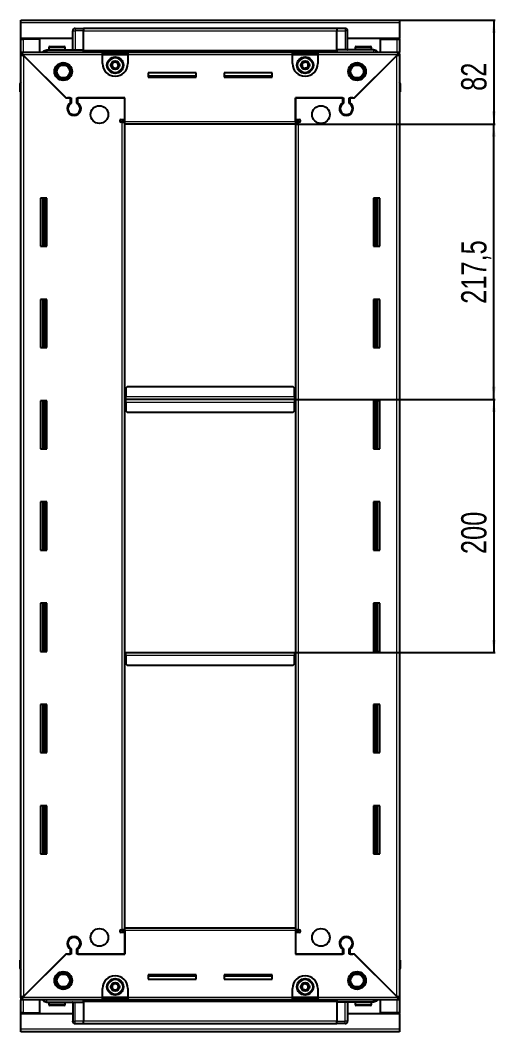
# Model space of a CAD drawing. Header units: millimetres. Extents: x 1014 to 3863, y -1658 to 1241.
# Drawn here: x 3487 to 3863, y 294 to 1093 of the extents above; entities that cross this region are included whole.
import ezdxf

# ---------------------------------------------------------------- set-up
doc = ezdxf.new("R2010")
doc.units = ezdxf.units.MM
doc.layers.add('FORMAT', color=7, linetype='Continuous')
doc.styles.add('SLDTEXTSTYLE0', font='TXT', dxfattribs={"width": 0.75})
doc.dimstyles.new('SLDDIMSTYLE0', dxfattribs={"dimtxt": 20, "dimasz": 10, "dimexe": 0, "dimexo": 0.0625, "dimgap": 5, "dimtad": 2, "dimdec": 1, "dimrnd": 1e-09, "dimzin": 12, "dimdsep": 46, "dimtxsty": 'SLDTEXTSTYLE0', "dimsah": 1, "dimcen": 0.09, "dimadec": 0, "dimazin": 3, "dimtfac": 1, "dimtofl": 0, "dimtmove": 0, "dimatfit": 3, "dimfxl": 0, "dimfrac": 2, "dimtolj": 1, "dimtzin": 12, "dimarcsym": 0})

# ---------------------------------------------------------------- blocks, each defined once
blk = doc.blocks.new('_D_5')
at = {"layer": 'FORMAT'}
for p, q in [((3786.82, 1093.07), (3862.31, 1093.07)), ((3861.31, 1093.07), (3861.31, 1011.07)), ((3704.82, 1011.07), (3862.31, 1011.07))]:
    blk.add_line(p, q, dxfattribs=at)
for points in [[(3861.31, 1093.07), (3859.77, 1083.07), (3862.85, 1083.07)], [(3861.31, 1011.07), (3862.85, 1021.07), (3859.77, 1021.07)]]:
    blk.add_solid(points, dxfattribs=at)
at = {"layer": 'FORMAT', "insert": (3835.53, 1037.29), "char_height": 20, "attachment_point": 1, "rotation": 90, "style": 'SLDTEXTSTYLE0'}
blk.add_mtext('82', dxfattribs=at)
blk = doc.blocks.new('_D_6')
at = {"layer": 'FORMAT'}
for p, q in [((3704.82, 1011.07), (3862.31, 1011.07)), ((3861.31, 793.57), (3861.31, 1011.07)), ((3703.82, 793.57), (3862.31, 793.57))]:
    blk.add_line(p, q, dxfattribs=at)
for points in [[(3861.31, 1011.07), (3859.77, 1001.07), (3862.85, 1001.07)], [(3861.31, 793.57), (3862.85, 803.57), (3859.77, 803.57)]]:
    blk.add_solid(points, dxfattribs=at)
at = {"layer": 'FORMAT', "insert": (3835.53, 869.07), "char_height": 20, "attachment_point": 1, "rotation": 90, "style": 'SLDTEXTSTYLE0'}
blk.add_mtext('217,5', dxfattribs=at)
blk = doc.blocks.new('_D_7')
at = {"layer": 'FORMAT'}
for p, q in [((3703.82, 793.57), (3862.31, 793.57)), ((3861.31, 793.57), (3861.31, 593.57)), ((3703.82, 593.57), (3862.31, 593.57))]:
    blk.add_line(p, q, dxfattribs=at)
for points in [[(3861.31, 793.57), (3859.77, 783.57), (3862.85, 783.57)], [(3861.31, 593.57), (3862.85, 603.57), (3859.77, 603.57)]]:
    blk.add_solid(points, dxfattribs=at)
at = {"layer": 'FORMAT', "insert": (3835.53, 671.4), "char_height": 20, "attachment_point": 1, "rotation": 90, "style": 'SLDTEXTSTYLE0'}
blk.add_mtext('200', dxfattribs=at)

msp = doc.modelspace()

# ---------------------------------------------------------------- linework, layer by layer
at = {"color": 7, "linetype": 'Continuous', "lineweight": 25}
for p, q in [((3487.81, 1090.97), (3487.81, 1093.07)), ((3487.81, 1093.07), (3786.81, 1093.07)), ((3487.81, 1078.57), (3487.81, 1090.97)), ((3786.81, 1093.07), (3786.81, 1090.97)), ((3786.81, 1090.97), (3786.81, 1078.57)), ((3528.81, 1069.57), (3528.81, 1084.57)), ((3529.49, 1086.07), (3529.49, 1086.07)), ((3530.81, 1086.57), (3537.31, 1086.57)), ((3530.81, 1086.57), (3537.31, 1086.57)), ((3537.31, 1086.57), (3537.31, 1086.57)), ((3537.31, 1086.57), (3537.31, 1086.57)), ((3537.31, 1086.57), (3537.31, 1084.57)), ((3737.31, 1086.42), (3537.31, 1086.42)), ((3537.31, 1069.57), (3537.31, 1084.57)), ((3737.31, 1086.57), (3737.31, 1086.57)), ((3743.81, 1086.57), (3737.31, 1086.57)), ((3743.81, 1086.57), (3737.31, 1086.57)), ((3737.31, 1086.57), (3737.31, 1084.57)), ((3737.31, 1069.57), (3737.31, 1084.57)), ((3745.81, 1084.57), (3745.81, 1084.57)), ((3745.81, 1069.57), (3745.81, 1084.57)), ((3528.81, 1078.57), (3487.81, 1078.57)), ((3487.81, 1078.07), (3487.81, 1078.57)), ((3487.81, 1078.07), (3489.91, 1078.07)), ((3487.81, 1067.82), (3487.81, 1078.07)), ((3489.31, 1078.07), (3489.31, 1078.57)), ((3502.81, 1078.07), (3489.91, 1078.07)), ((3502.81, 1067.82), (3502.81, 1078.07)), ((3509.81, 1071.47), (3509.81, 1069.57)), ((3510.61, 1072.27), (3522.01, 1072.27)), ((3522.81, 1069.57), (3522.81, 1071.47)), ((3786.81, 1078.57), (3745.81, 1078.57)), ((3751.81, 1071.47), (3751.81, 1069.57)), ((3752.61, 1072.27), (3764.01, 1072.27)), ((3764.81, 1069.57), (3764.81, 1071.47)), ((3771.81, 1067.82), (3771.81, 1078.07)), ((3771.81, 1078.07), (3784.71, 1078.07)), ((3784.71, 1078.07), (3786.81, 1078.07)), ((3785.31, 1078.07), (3785.31, 1078.57)), ((3786.81, 1078.07), (3786.81, 1078.57)), ((3786.81, 1078.07), (3786.81, 1067.82)), ((3487.81, 1066.32), (3487.81, 1067.82)), ((3487.81, 1067.82), (3488.81, 1067.82)), ((3487.81, 1065.82), (3487.81, 1066.32)), ((3487.81, 1066.32), (3488.81, 1066.32)), ((3487.81, 321.32), (3487.81, 1065.82)), ((3489.31, 1065.82), (3487.81, 1065.82)), ((3488.81, 1067.82), (3552.31, 1067.82)), ((3488.81, 1066.32), (3488.81, 1067.82)), ((3489.41, 1065.72), (3523.31, 1031.82)), ((3524.01, 1031.12), (3489.91, 1065.22)), ((3508.31, 1069.57), (3537.31, 1069.57)), ((3537.23, 1067.82), (3537.31, 1069.54)), ((3537.31, 1069.57), (3537.31, 1069.07)), ((3537.31, 1068.42), (3737.31, 1068.42)), ((3552.31, 1065.72), (3552.31, 1067.82)), ((3552.31, 1067.82), (3572.31, 1067.82)), ((3552.31, 1066.32), (3572.31, 1066.32)), ((3552.31, 1058.82), (3552.31, 1065.72)), ((3572.31, 1067.82), (3572.31, 1065.72)), ((3572.31, 1067.82), (3702.31, 1067.82)), ((3572.31, 1065.72), (3572.31, 1058.82)), ((3702.31, 1065.72), (3702.31, 1067.82)), ((3702.31, 1067.82), (3722.31, 1067.82)), ((3702.31, 1066.32), (3722.31, 1066.32)), ((3702.31, 1058.82), (3702.31, 1065.72)), ((3722.31, 1067.82), (3785.81, 1067.82)), ((3722.31, 1067.82), (3722.31, 1065.72)), ((3722.31, 1065.72), (3722.31, 1058.82)), ((3737.31, 1069.57), (3737.31, 1069.07)), ((3766.31, 1069.57), (3737.31, 1069.57)), ((3737.31, 1069.54), (3737.38, 1067.82)), ((3784.71, 1065.22), (3750.61, 1031.12)), ((3751.31, 1031.82), (3785.21, 1065.72)), ((3785.31, 1065.82), (3786.81, 1065.82)), ((3785.81, 1066.32), (3785.81, 1067.82)), ((3785.81, 1067.82), (3786.81, 1067.82)), ((3785.81, 1066.32), (3786.81, 1066.32)), ((3786.81, 1066.32), (3786.81, 1067.82)), ((3786.81, 1066.32), (3786.81, 1065.82)), ((3786.81, 1065.82), (3786.81, 321.32)), ((3626.31, 1051.57), (3588.31, 1051.57)), ((3588.31, 1051.57), (3588.31, 1048.07)), ((3626.31, 1048.82), (3588.31, 1048.82)), ((3588.31, 1048.07), (3626.31, 1048.07)), ((3626.31, 1048.07), (3626.31, 1051.57)), ((3686.31, 1051.57), (3648.31, 1051.57)), ((3648.31, 1051.57), (3648.31, 1048.07)), ((3686.31, 1048.82), (3648.31, 1048.82)), ((3648.31, 1048.07), (3686.31, 1048.07)), ((3686.31, 1048.07), (3686.31, 1051.57)), ((3487.31, 1043.07), (3487.31, 1036.57)), ((3487.31, 1036.57), (3487.31, 1043.07)), ((3786.81, 1044.39), (3786.81, 1044.39)), ((3787.31, 1043.07), (3787.31, 1036.57)), ((3787.31, 1036.57), (3787.31, 1043.07)), ((3487.31, 1036.57), (3487.31, 1036.57)), ((3487.81, 1036.57), (3487.31, 1036.57)), ((3487.46, 1036.57), (3487.46, 350.57)), ((3523.31, 1031.82), (3527.51, 1031.82)), ((3524.71, 1031.82), (3524.01, 1031.12)), ((3526.81, 1031.82), (3524.71, 1031.82)), ((3526.81, 1031.82), (3526.81, 1027.93)), ((3527.51, 1031.82), (3527.51, 1027.53)), ((3532.11, 1031.82), (3569.81, 1031.82)), ((3532.11, 1027.53), (3532.11, 1031.82)), ((3532.81, 1027.93), (3532.81, 1031.82)), ((3569.81, 1031.82), (3532.81, 1031.82)), ((3569.81, 1014.57), (3569.81, 1031.82)), ((3569.81, 1013.17), (3569.81, 1031.82)), ((3704.81, 1031.82), (3704.81, 1014.57)), ((3741.81, 1031.82), (3704.81, 1031.82)), ((3704.81, 1031.82), (3742.51, 1031.82)), ((3704.81, 1013.17), (3704.81, 1031.82)), ((3741.81, 1031.82), (3741.81, 1027.93)), ((3742.51, 1031.82), (3742.51, 1027.53)), ((3747.11, 1031.82), (3751.31, 1031.82)), ((3747.11, 1027.53), (3747.11, 1031.82)), ((3749.91, 1031.82), (3747.81, 1031.82)), ((3747.81, 1027.93), (3747.81, 1031.82)), ((3750.61, 1031.12), (3749.91, 1031.82)), ((3786.81, 1036.57), (3787.31, 1036.57)), ((3787.16, 350.57), (3787.16, 1036.57)), ((3787.31, 1036.57), (3787.31, 1036.57)), ((3787.31, 1036.57), (3787.31, 1036.57)), ((3527.81, 1018.96), (3527.81, 1018.2)), ((3746.81, 1018.96), (3746.81, 1018.2)), ((3566.96, 1014.57), (3569.81, 1014.57)), ((3567.71, 1012.57), (3566.96, 1012.57)), ((3567.71, 1012.57), (3569.81, 1012.57)), ((3569.81, 1013.57), (3567.81, 1013.57)), ((3567.81, 1013.57), (3567.81, 1012.57)), ((3569.81, 1011.07), (3569.81, 1013.17)), ((3569.81, 376.07), (3569.81, 1011.07)), ((3704.81, 1011.07), (3569.81, 1011.07)), ((3704.81, 1014.57), (3707.66, 1014.57)), ((3706.81, 1013.57), (3704.81, 1013.57)), ((3704.81, 1013.17), (3704.81, 1011.07)), ((3704.81, 1012.57), (3706.91, 1012.57)), ((3704.81, 1011.07), (3704.81, 376.07)), ((3706.81, 1012.57), (3706.81, 1013.57)), ((3707.66, 1012.57), (3706.91, 1012.57)), ((3508.31, 952.57), (3503.31, 952.57)), ((3503.31, 952.57), (3503.31, 914.57)), ((3505.46, 914.57), (3505.46, 952.57)), ((3507.25, 914.57), (3507.25, 952.57)), ((3507.29, 914.57), (3507.29, 952.57)), ((3508.31, 914.57), (3508.31, 952.57)), ((3766.31, 952.57), (3766.31, 914.57)), ((3771.31, 952.57), (3766.31, 952.57)), ((3767.33, 952.57), (3767.33, 914.57)), ((3767.37, 952.57), (3767.37, 914.57)), ((3769.16, 952.57), (3769.16, 914.57)), ((3771.31, 914.57), (3771.31, 952.57)), ((3503.31, 914.57), (3508.31, 914.57)), ((3766.31, 914.57), (3771.31, 914.57)), ((3508.31, 872.57), (3503.31, 872.57)), ((3503.31, 872.57), (3503.31, 834.57)), ((3505.46, 834.57), (3505.46, 872.57)), ((3507.25, 834.57), (3507.25, 872.57)), ((3507.29, 834.57), (3507.29, 872.57)), ((3508.31, 834.57), (3508.31, 872.57)), ((3766.31, 872.57), (3766.31, 834.57)), ((3771.31, 872.57), (3766.31, 872.57)), ((3767.33, 872.57), (3767.33, 834.57)), ((3767.37, 872.57), (3767.37, 834.57)), ((3769.16, 872.57), (3769.16, 834.57)), ((3771.31, 834.57), (3771.31, 872.57)), ((3503.31, 834.57), (3508.31, 834.57)), ((3766.31, 834.57), (3771.31, 834.57)), ((3571.81, 803.57), (3570.81, 802.57)), ((3570.81, 802.57), (3570.81, 795.67)), ((3702.81, 803.57), (3571.81, 803.57)), ((3703.81, 802.57), (3702.81, 803.57)), ((3703.81, 795.67), (3703.81, 802.57)), ((3508.31, 792.57), (3503.31, 792.57)), ((3503.31, 792.57), (3503.31, 754.57)), ((3505.46, 754.57), (3505.46, 792.57)), ((3507.25, 754.57), (3507.25, 792.57)), ((3507.29, 754.57), (3507.29, 792.57)), ((3508.31, 754.57), (3508.31, 792.57)), ((3570.56, 793.57), (3569.81, 793.57)), ((3570.81, 796.42), (3570.56, 796.42)), ((3570.56, 796.42), (3570.56, 793.57)), ((3570.56, 793.57), (3570.56, 790.72)), ((3570.81, 793.57), (3570.81, 795.67)), ((3570.81, 791.47), (3570.81, 793.57)), ((3703.81, 793.57), (3570.81, 793.57)), ((3570.81, 791.47), (3570.81, 784.57)), ((3704.06, 796.42), (3703.81, 796.42)), ((3703.81, 795.67), (3703.81, 793.57)), ((3703.81, 793.57), (3703.81, 791.47)), ((3703.81, 784.57), (3703.81, 791.47)), ((3704.06, 793.57), (3704.06, 796.42)), ((3704.06, 790.72), (3704.06, 793.57)), ((3704.81, 793.57), (3704.06, 793.57)), ((3766.31, 792.57), (3766.31, 754.57)), ((3771.31, 792.57), (3766.31, 792.57)), ((3767.33, 792.57), (3767.33, 754.57)), ((3767.37, 792.57), (3767.37, 754.57)), ((3769.16, 792.57), (3769.16, 754.57)), ((3771.31, 754.57), (3771.31, 792.57)), ((3570.56, 790.72), (3570.81, 790.72)), ((3570.81, 784.57), (3571.81, 783.57)), ((3571.81, 783.57), (3702.81, 783.57)), ((3702.81, 783.57), (3703.81, 784.57)), ((3703.81, 790.72), (3704.06, 790.72)), ((3503.31, 754.57), (3508.31, 754.57)), ((3766.31, 754.57), (3771.31, 754.57)), ((3508.31, 712.57), (3503.31, 712.57)), ((3503.31, 712.57), (3503.31, 674.57)), ((3505.46, 674.57), (3505.46, 712.57)), ((3507.25, 674.57), (3507.25, 712.57)), ((3507.29, 674.57), (3507.29, 712.57)), ((3508.31, 674.57), (3508.31, 712.57)), ((3766.31, 712.57), (3766.31, 674.57)), ((3771.31, 712.57), (3766.31, 712.57)), ((3767.33, 712.57), (3767.33, 674.57)), ((3767.37, 712.57), (3767.37, 674.57)), ((3769.16, 712.57), (3769.16, 674.57)), ((3771.31, 674.57), (3771.31, 712.57)), ((3503.31, 674.57), (3508.31, 674.57)), ((3766.31, 674.57), (3771.31, 674.57)), ((3508.31, 632.57), (3503.31, 632.57)), ((3503.31, 632.57), (3503.31, 594.57)), ((3505.46, 594.57), (3505.46, 632.57)), ((3507.25, 594.57), (3507.25, 632.57)), ((3507.29, 594.57), (3507.29, 632.57)), ((3508.31, 594.57), (3508.31, 632.57)), ((3766.31, 632.57), (3766.31, 594.57)), ((3771.31, 632.57), (3766.31, 632.57)), ((3767.33, 632.57), (3767.33, 594.57)), ((3767.37, 632.57), (3767.37, 594.57)), ((3769.16, 632.57), (3769.16, 594.57)), ((3771.31, 594.57), (3771.31, 632.57)), ((3503.31, 594.57), (3508.31, 594.57)), ((3569.81, 593.57), (3570.56, 593.57)), ((3570.56, 593.57), (3570.56, 590.72)), ((3570.81, 591.47), (3570.81, 593.57)), ((3570.81, 593.57), (3703.81, 593.57)), ((3570.81, 591.47), (3570.81, 584.57)), ((3703.81, 593.57), (3703.81, 591.47)), ((3703.81, 584.57), (3703.81, 591.47)), ((3704.06, 590.72), (3704.06, 593.57)), ((3704.06, 593.57), (3704.81, 593.57)), ((3766.31, 594.57), (3771.31, 594.57)), ((3570.56, 590.72), (3570.81, 590.72)), ((3570.81, 584.57), (3571.81, 583.57)), ((3571.81, 583.57), (3702.81, 583.57)), ((3702.81, 583.57), (3703.81, 584.57)), ((3703.81, 590.72), (3704.06, 590.72)), ((3508.31, 552.57), (3503.31, 552.57)), ((3503.31, 552.57), (3503.31, 514.57)), ((3505.46, 514.57), (3505.46, 552.57)), ((3507.25, 514.57), (3507.25, 552.57)), ((3507.29, 514.57), (3507.29, 552.57)), ((3508.31, 514.57), (3508.31, 552.57)), ((3766.31, 552.57), (3766.31, 514.57)), ((3771.31, 552.57), (3766.31, 552.57)), ((3767.33, 552.57), (3767.33, 514.57)), ((3767.37, 552.57), (3767.37, 514.57)), ((3769.16, 552.57), (3769.16, 514.57)), ((3771.31, 514.57), (3771.31, 552.57)), ((3503.31, 514.57), (3508.31, 514.57)), ((3766.31, 514.57), (3771.31, 514.57)), ((3508.31, 472.57), (3503.31, 472.57)), ((3503.31, 472.57), (3503.31, 434.57)), ((3505.46, 434.57), (3505.46, 472.57)), ((3507.25, 434.57), (3507.25, 472.57)), ((3507.29, 434.57), (3507.29, 472.57)), ((3508.31, 434.57), (3508.31, 472.57)), ((3766.31, 472.57), (3766.31, 434.57)), ((3771.31, 472.57), (3766.31, 472.57)), ((3767.33, 472.57), (3767.33, 434.57)), ((3767.37, 472.57), (3767.37, 434.57)), ((3769.16, 472.57), (3769.16, 434.57)), ((3771.31, 434.57), (3771.31, 472.57)), ((3503.31, 434.57), (3508.31, 434.57)), ((3766.31, 434.57), (3771.31, 434.57)), ((3569.81, 376.07), (3704.81, 376.07)), ((3569.81, 373.97), (3569.81, 376.07)), ((3704.81, 376.07), (3704.81, 373.97)), ((3527.81, 368.94), (3527.81, 368.18)), ((3566.96, 374.57), (3567.71, 374.57)), ((3569.81, 372.57), (3566.96, 372.57)), ((3569.81, 374.57), (3567.71, 374.57)), ((3567.81, 374.57), (3567.81, 373.57)), ((3567.81, 373.57), (3569.81, 373.57)), ((3569.81, 373.97), (3569.81, 355.32)), ((3569.81, 355.32), (3569.81, 372.57)), ((3706.91, 374.57), (3704.81, 374.57)), ((3704.81, 373.97), (3704.81, 355.32)), ((3704.81, 373.57), (3706.81, 373.57)), ((3704.81, 372.57), (3704.81, 355.32)), ((3707.66, 372.57), (3704.81, 372.57)), ((3706.81, 373.57), (3706.81, 374.57)), ((3706.91, 374.57), (3707.66, 374.57)), ((3746.81, 368.94), (3746.81, 368.18)), ((3527.51, 359.61), (3527.51, 355.32)), ((3532.11, 355.32), (3532.11, 359.61)), ((3742.51, 359.61), (3742.51, 355.32)), ((3747.11, 355.32), (3747.11, 359.61)), ((3523.31, 355.32), (3489.41, 321.42)), ((3489.91, 321.92), (3524.01, 356.02)), ((3527.51, 355.32), (3523.31, 355.32)), ((3524.01, 356.02), (3524.71, 355.32)), ((3524.71, 355.32), (3526.81, 355.32)), ((3526.81, 359.21), (3526.81, 355.32)), ((3569.81, 355.32), (3532.11, 355.32)), ((3532.81, 355.32), (3532.81, 359.21)), ((3532.81, 355.32), (3569.81, 355.32)), ((3704.81, 355.32), (3741.81, 355.32)), ((3742.51, 355.32), (3704.81, 355.32)), ((3741.81, 359.21), (3741.81, 355.32)), ((3751.31, 355.32), (3747.11, 355.32)), ((3747.81, 355.32), (3747.81, 359.21)), ((3747.81, 355.32), (3749.91, 355.32)), ((3749.91, 355.32), (3750.61, 356.02)), ((3750.61, 356.02), (3784.71, 321.92)), ((3785.21, 321.42), (3751.31, 355.32)), ((3487.31, 350.57), (3487.31, 350.57)), ((3487.31, 344.07), (3487.31, 350.57)), ((3487.31, 350.57), (3487.31, 350.57)), ((3487.31, 350.57), (3487.31, 344.07)), ((3487.81, 350.57), (3487.31, 350.57)), ((3786.81, 350.57), (3787.31, 350.57)), ((3787.31, 350.57), (3787.31, 350.57)), ((3787.31, 344.07), (3787.31, 350.57)), ((3787.31, 350.57), (3787.31, 344.07)), ((3487.81, 342.75), (3487.81, 342.75)), ((3626.31, 339.07), (3588.31, 339.07)), ((3588.31, 339.07), (3588.31, 335.57)), ((3588.31, 338.32), (3626.31, 338.32)), ((3626.31, 335.57), (3626.31, 339.07)), ((3686.31, 339.07), (3648.31, 339.07)), ((3648.31, 339.07), (3648.31, 335.57)), ((3648.31, 338.32), (3686.31, 338.32)), ((3686.31, 335.57), (3686.31, 339.07)), ((3552.31, 321.42), (3552.31, 328.32)), ((3572.31, 328.32), (3572.31, 321.42)), ((3588.31, 335.57), (3626.31, 335.57)), ((3648.31, 335.57), (3686.31, 335.57)), ((3702.31, 321.42), (3702.31, 328.32)), ((3722.31, 328.32), (3722.31, 321.42)), ((3487.81, 320.82), (3487.81, 321.32)), ((3489.31, 321.32), (3487.81, 321.32)), ((3487.81, 320.82), (3487.81, 319.32)), ((3488.81, 320.82), (3487.81, 320.82)), ((3488.81, 320.82), (3488.81, 319.32)), ((3552.31, 319.32), (3552.31, 321.42)), ((3572.31, 320.82), (3552.31, 320.82)), ((3572.31, 321.42), (3572.31, 319.32)), ((3702.31, 319.32), (3702.31, 321.42)), ((3722.31, 320.82), (3702.31, 320.82)), ((3722.31, 321.42), (3722.31, 319.32)), ((3785.31, 321.32), (3786.81, 321.32)), ((3785.81, 320.82), (3785.81, 319.32)), ((3786.81, 320.82), (3785.81, 320.82)), ((3786.81, 321.32), (3786.81, 320.82)), ((3786.81, 320.82), (3786.81, 319.32)), ((3487.81, 309.07), (3487.81, 319.32)), ((3488.81, 319.32), (3487.81, 319.32)), ((3552.31, 319.32), (3488.81, 319.32)), ((3502.81, 309.07), (3502.81, 319.32)), ((3508.31, 317.57), (3537.31, 317.57)), ((3509.81, 317.57), (3509.81, 315.67)), ((3514.38, 314.87), (3510.61, 314.87)), ((3522.01, 314.87), (3514.38, 314.87)), ((3522.81, 315.67), (3522.81, 317.57)), ((3528.81, 317.57), (3528.81, 302.57)), ((3537.31, 317.6), (3537.23, 319.32)), ((3737.31, 318.72), (3537.31, 318.72)), ((3537.31, 317.57), (3537.31, 318.07)), ((3537.31, 317.57), (3537.31, 302.57)), ((3572.31, 319.32), (3552.31, 319.32)), ((3702.31, 319.32), (3572.31, 319.32)), ((3722.31, 319.32), (3702.31, 319.32)), ((3785.81, 319.32), (3722.31, 319.32)), ((3737.38, 319.32), (3737.31, 317.6)), ((3737.31, 317.57), (3737.31, 318.07)), ((3766.31, 317.57), (3737.31, 317.57)), ((3737.31, 317.57), (3737.31, 302.57)), ((3745.81, 317.57), (3745.81, 302.57)), ((3751.81, 317.57), (3751.81, 315.67)), ((3759.6, 314.87), (3752.61, 314.87)), ((3764.01, 314.87), (3759.6, 314.87)), ((3764.81, 315.67), (3764.81, 317.57)), ((3771.81, 309.07), (3771.81, 319.32)), ((3786.81, 319.32), (3785.81, 319.32)), ((3786.81, 319.32), (3786.81, 309.07)), ((3489.91, 309.07), (3487.81, 309.07)), ((3487.81, 308.57), (3487.81, 309.07)), ((3487.81, 296.17), (3487.81, 308.57)), ((3487.81, 308.57), (3528.81, 308.57)), ((3489.31, 308.57), (3489.31, 309.07)), ((3489.91, 309.07), (3502.81, 309.07)), ((3745.81, 308.57), (3786.81, 308.57)), ((3784.71, 309.07), (3771.81, 309.07)), ((3786.81, 309.07), (3784.71, 309.07)), ((3785.31, 308.57), (3785.31, 309.07)), ((3786.81, 308.57), (3786.81, 309.07)), ((3786.81, 308.57), (3786.81, 296.17)), ((3487.81, 294.07), (3487.81, 296.17)), ((3528.81, 302.57), (3528.81, 302.57)), ((3530.81, 300.57), (3537.31, 300.57)), ((3530.81, 300.57), (3537.31, 300.57)), ((3537.31, 300.57), (3537.31, 302.57)), ((3537.31, 300.72), (3737.31, 300.72)), ((3537.31, 300.57), (3537.31, 300.57)), ((3737.31, 300.57), (3737.31, 302.57)), ((3743.81, 300.57), (3737.31, 300.57)), ((3737.31, 300.57), (3737.31, 300.57)), ((3737.31, 300.57), (3737.31, 300.57)), ((3743.81, 300.57), (3737.31, 300.57)), ((3745.13, 301.07), (3745.13, 301.07)), ((3786.81, 296.17), (3786.81, 294.07)), ((3786.81, 294.07), (3487.81, 294.07))]:
    msp.add_line(p, q, dxfattribs=at)
at = {"color": 8, "linetype": 'Continuous', "lineweight": 18}
for p, q in [((3786.81, 1090.97), (3487.81, 1090.97)), ((3528.81, 1084.57), (3530.81, 1084.57)), ((3530.81, 1086.57), (3530.81, 1084.57)), ((3530.81, 1084.57), (3530.81, 1069.57)), ((3537.31, 1084.57), (3530.81, 1084.57)), ((3737.31, 1084.42), (3537.31, 1084.42)), ((3737.31, 1084.57), (3743.81, 1084.57)), ((3743.81, 1086.57), (3743.81, 1084.57)), ((3745.81, 1084.57), (3743.81, 1084.57)), ((3743.81, 1084.57), (3743.81, 1069.57)), ((3489.91, 1078.07), (3489.91, 1078.57)), ((3489.91, 1067.82), (3489.91, 1078.07)), ((3509.81, 1071.47), (3522.81, 1071.47)), ((3751.81, 1071.47), (3764.81, 1071.47)), ((3784.71, 1078.57), (3784.71, 1078.07)), ((3784.71, 1078.07), (3784.71, 1067.82)), ((3552.31, 1065.72), (3489.41, 1065.72)), ((3489.91, 1065.22), (3489.91, 321.92)), ((3737.31, 1069.07), (3537.31, 1069.07)), ((3737.31, 1067.84), (3537.31, 1067.84)), ((3552.31, 1065.72), (3572.31, 1065.72)), ((3702.31, 1065.72), (3572.31, 1065.72)), ((3702.31, 1065.72), (3722.31, 1065.72)), ((3785.21, 1065.72), (3722.31, 1065.72)), ((3784.71, 321.92), (3784.71, 1065.22)), ((3487.81, 1043.07), (3487.31, 1043.07)), ((3786.81, 1043.07), (3787.31, 1043.07)), ((3567.71, 374.57), (3567.71, 1012.57)), ((3569.81, 1013.17), (3704.81, 1013.17)), ((3706.91, 1012.57), (3706.91, 374.57)), ((3504.81, 952.57), (3504.81, 914.57)), ((3506.05, 952.57), (3506.05, 914.57)), ((3768.57, 914.57), (3768.57, 952.57)), ((3769.81, 914.57), (3769.81, 952.57)), ((3504.81, 872.57), (3504.81, 834.57)), ((3506.05, 872.57), (3506.05, 834.57)), ((3768.57, 834.57), (3768.57, 872.57)), ((3769.81, 834.57), (3769.81, 872.57)), ((3504.81, 792.57), (3504.81, 754.57)), ((3506.05, 792.57), (3506.05, 754.57)), ((3703.81, 795.67), (3570.81, 795.67)), ((3570.81, 791.47), (3703.81, 791.47)), ((3768.57, 754.57), (3768.57, 792.57)), ((3769.81, 754.57), (3769.81, 792.57)), ((3504.81, 712.57), (3504.81, 674.57)), ((3506.05, 712.57), (3506.05, 674.57)), ((3768.57, 674.57), (3768.57, 712.57)), ((3769.81, 674.57), (3769.81, 712.57)), ((3504.81, 632.57), (3504.81, 594.57)), ((3506.05, 632.57), (3506.05, 594.57)), ((3768.57, 594.57), (3768.57, 632.57)), ((3769.81, 594.57), (3769.81, 632.57)), ((3570.81, 591.47), (3703.81, 591.47)), ((3504.81, 552.57), (3504.81, 514.57)), ((3506.05, 552.57), (3506.05, 514.57)), ((3768.57, 514.57), (3768.57, 552.57)), ((3769.81, 514.57), (3769.81, 552.57)), ((3504.81, 472.57), (3504.81, 434.57)), ((3506.05, 472.57), (3506.05, 434.57)), ((3768.57, 434.57), (3768.57, 472.57)), ((3769.81, 434.57), (3769.81, 472.57)), ((3704.81, 373.97), (3569.81, 373.97)), ((3487.81, 344.07), (3487.31, 344.07)), ((3786.81, 344.07), (3787.31, 344.07)), ((3489.41, 321.42), (3552.31, 321.42)), ((3572.31, 321.42), (3552.31, 321.42)), ((3572.31, 321.42), (3702.31, 321.42)), ((3722.31, 321.42), (3702.31, 321.42)), ((3722.31, 321.42), (3785.21, 321.42)), ((3489.91, 309.07), (3489.91, 319.32)), ((3514.11, 315.67), (3509.81, 315.67)), ((3522.81, 315.67), (3514.11, 315.67)), ((3530.81, 302.57), (3530.81, 317.57)), ((3537.31, 319.31), (3737.31, 319.31)), ((3537.31, 318.07), (3737.31, 318.07)), ((3743.81, 302.57), (3743.81, 317.57)), ((3759.78, 315.67), (3751.81, 315.67)), ((3764.81, 315.67), (3759.78, 315.67)), ((3784.71, 319.32), (3784.71, 309.07)), ((3489.91, 308.57), (3489.91, 309.07)), ((3784.71, 309.07), (3784.71, 308.57)), ((3786.81, 296.17), (3487.81, 296.17)), ((3528.81, 302.57), (3530.81, 302.57)), ((3530.81, 300.57), (3530.81, 302.57)), ((3537.31, 302.57), (3530.81, 302.57)), ((3537.31, 302.72), (3737.31, 302.72)), ((3737.31, 302.57), (3743.81, 302.57)), ((3745.81, 302.57), (3743.81, 302.57)), ((3743.81, 300.57), (3743.81, 302.57))]:
    msp.add_line(p, q, dxfattribs=at)
at = {"color": 7, "linetype": 'Continuous', "lineweight": 25, "flags": 128}
msp.add_lwpolyline([(3528.96, 301.82), (3528.85, 302.18), (3528.81, 302.57)], dxfattribs=at)
at = {"color": 7, "linetype": 'Continuous', "lineweight": 25}
for centre, radius in [((3562.31, 1057.57), 6.5), ((3712.31, 1057.57), 6.5), ((3521.31, 1052.57), 7), ((3521.31, 1052.57), 6.03), ((3521.31, 1052.57), 5.1), ((3562.31, 1057.57), 3.46), ((3712.31, 1057.57), 3.46), ((3753.31, 1052.57), 7), ((3753.31, 1052.57), 6.03), ((3753.31, 1052.57), 5.1), ((3549.81, 1018.57), 7), ((3724.81, 1018.57), 7), ((3549.81, 368.57), 7), ((3724.81, 368.57), 7), ((3521.31, 334.57), 7), ((3521.31, 334.57), 6.03), ((3521.31, 334.57), 5.1), ((3562.31, 329.57), 6.5), ((3712.31, 329.57), 6.5), ((3753.31, 334.57), 7), ((3753.31, 334.57), 6.03), ((3753.31, 334.57), 5.1), ((3562.31, 329.57), 3.46), ((3712.31, 329.57), 3.46)]:
    msp.add_circle(centre, radius, dxfattribs=at)
at = {"color": 8, "linetype": 'Continuous', "lineweight": 18}
for centre in [(3562.31, 1057.57), (3712.31, 1057.57), (3562.31, 329.57), (3712.31, 329.57)]:
    msp.add_circle(centre, 5.7, dxfattribs=at)
at = {"color": 7, "linetype": 'Continuous', "lineweight": 25}
for centre, radius, start, end in [((3530.81, 1084.57), 2, 90, 180), ((3743.81, 1084.57), 2, 0, 90), ((3510.61, 1071.47), 0.8, 90, 180), ((3522.01, 1071.47), 0.8, 0, 90), ((3752.61, 1071.47), 0.8, 90, 180), ((3764.01, 1071.47), 0.8, 0, 90), ((3528.61, 1069.77), 0.2, 270, 0), ((3746.01, 1069.77), 0.2, 180, 270), ((3562.31, 1058.82), 10, 180, 270), ((3562.31, 1057.57), 2.5, 134.01559, 194.01559), ((3562.31, 1057.57), 2.5, 194.01559, 254.01559), ((3562.31, 1057.57), 2.5, 74.01559, 134.01559), ((3562.31, 1057.57), 2.5, 254.01559, 314.01559), ((3562.31, 1058.82), 10, 270, 0), ((3562.31, 1057.57), 2.5, 14.01559, 74.01559), ((3562.31, 1057.57), 2.5, 314.01559, 14.01559), ((3712.31, 1058.82), 10, 180, 270), ((3712.31, 1057.57), 2.5, 160.11158, 220.11158), ((3712.31, 1057.57), 2.5, 100.11158, 160.11158), ((3712.31, 1057.57), 2.5, 220.11158, 280.11158), ((3712.31, 1057.57), 2.5, 40.11158, 100.11158), ((3712.31, 1058.82), 10, 270, 0), ((3712.31, 1057.57), 2.5, 280.11158, 340.11158), ((3712.31, 1057.57), 2.5, 340.11158, 40.11158), ((3489.31, 1043.07), 2, 138.57492, 180), ((3489.31, 1043.07), 2, 138.59038, 180), ((3785.31, 1043.07), 2, 0, 41.39416), ((3529.81, 1023.32), 5.5, 123.05573, 56.94427), ((3529.81, 1023.32), 4.8, 118.63099, 61.36901), ((3744.81, 1023.32), 5.5, 123.05573, 56.94427), ((3744.81, 1023.32), 4.8, 118.63099, 61.36901), ((3566.96, 1013.57), 1, 90, 270), ((3707.66, 1013.57), 1, 270, 90), ((3529.81, 363.82), 5.5, 303.05573, 236.94427), ((3529.81, 363.82), 4.8, 298.63099, 241.36901), ((3566.96, 373.57), 1, 90, 270), ((3707.66, 373.57), 1, 270, 90), ((3744.81, 363.82), 5.5, 303.05573, 236.94427), ((3744.81, 363.82), 4.8, 298.63099, 241.36901), ((3489.31, 344.07), 2, 180, 199.56674), ((3489.31, 344.07), 2, 180, 221.39416), ((3785.31, 344.07), 2, 318.59038, 0), ((3489.31, 344.07), 2, 213.78451, 221.40962), ((3562.31, 328.32), 10, 90, 180), ((3562.31, 328.32), 10, 0, 90), ((3712.31, 328.32), 10, 90, 180), ((3712.31, 328.32), 10, 0, 90), ((3562.31, 329.57), 2.5, 127.47401, 187.47401), ((3562.31, 329.57), 2.5, 187.47401, 247.47401), ((3562.31, 329.57), 2.5, 67.47401, 127.47401), ((3562.31, 329.57), 2.5, 7.47401, 67.47401), ((3562.31, 329.57), 2.5, 307.47401, 7.47401), ((3712.31, 329.57), 2.5, 147.04236, 207.04236), ((3712.31, 329.57), 2.5, 207.04236, 267.04236), ((3712.31, 329.57), 2.5, 87.04236, 147.04236), ((3712.31, 329.57), 2.5, 267.04236, 327.04236), ((3712.31, 329.57), 2.5, 27.04236, 87.04236), ((3712.31, 329.57), 2.5, 327.04236, 27.04236), ((3562.31, 329.57), 2.5, 247.47401, 307.47401), ((3510.61, 315.67), 0.8, 180, 270), ((3522.01, 315.67), 0.8, 270, 360), ((3528.61, 317.37), 0.2, 0, 90), ((3746.01, 317.37), 0.2, 90, 180), ((3752.61, 315.67), 0.8, 180, 270), ((3764.01, 315.67), 0.8, 270, 360), ((3530.81, 302.57), 2, 180, 270), ((3743.81, 302.57), 2, 270, 0), ((3743.81, 302.57), 2, 270, 288.58003), ((3743.81, 302.57), 2, 303.94202, 311.40962)]:
    msp.add_arc(centre, radius, start, end, dxfattribs=at)
for points, knots in [([(3487.81, 1065.82), (3487.84, 1065.78), (3487.89, 1065.69), (3488.28, 1065.55), (3488.84, 1065.42), (3489.42, 1065.31), (3489.78, 1065.24), (3489.91, 1065.22)], [0, 0, 0, 0, 0.230255, 0.448522, 0.666786, 0.88505, 1, 1, 1, 1]), ([(3489.41, 1065.72), (3489.36, 1065.97), (3489.27, 1066.47), (3489.14, 1067.11), (3489.01, 1067.57), (3488.9, 1067.79), (3488.83, 1067.81), (3488.81, 1067.82)], [0, 0, 0, 0, 0.2302553, 0.4485219, 0.6667858, 0.8850496, 1, 1, 1, 1]), ([(3505.09, 1067.82), (3505.21, 1068.02), (3505.6, 1068.67), (3506.76, 1069.38), (3507.79, 1069.51), (3508.31, 1069.57)], [0, 0, 0, 0, 0.1822499, 0.5911249, 1, 1, 1, 1]), ([(3537.31, 1069.57), (3537.31, 1069.53), (3537.31, 1069.46), (3537.31, 1068.84), (3537.31, 1068.28), (3537.31, 1067.91), (3537.31, 1067.9)], [0, 0, 0, 0, 0.330266, 0.660532, 0.990799, 1, 1, 1, 1]), ([(3737.31, 1069.57), (3737.31, 1069.53), (3737.31, 1069.46), (3737.31, 1068.84), (3737.31, 1068.26), (3737.31, 1067.86), (3737.31, 1067.82)], [0, 0, 0, 0, 0.3229095, 0.6458191, 0.9687286, 1, 1, 1, 1]), ([(3769.52, 1067.82), (3769.41, 1068.02), (3769.02, 1068.67), (3767.86, 1069.38), (3766.83, 1069.51), (3766.31, 1069.57)], [0, 0, 0, 0, 0.18225, 0.591125, 1, 1, 1, 1]), ([(3784.71, 1065.22), (3784.96, 1065.27), (3785.46, 1065.36), (3786.1, 1065.49), (3786.56, 1065.62), (3786.78, 1065.73), (3786.8, 1065.8), (3786.81, 1065.82)], [0, 0, 0, 0, 0.230255, 0.448522, 0.666786, 0.88505, 1, 1, 1, 1]), ([(3785.81, 1067.82), (3785.76, 1067.79), (3785.67, 1067.74), (3785.54, 1067.35), (3785.41, 1066.79), (3785.3, 1066.21), (3785.23, 1065.85), (3785.21, 1065.72)], [0, 0, 0, 0, 0.230255, 0.448522, 0.666786, 0.88505, 1, 1, 1, 1]), ([(3559.53, 1058.37), (3559.91, 1058.72), (3560.6, 1059.39), (3561.29, 1060.06), (3561.61, 1060.37)], [0, 0, 0, 0, 0.534686, 1, 1, 1, 1]), ([(3560.23, 1055.57), (3560.15, 1055.9), (3559.95, 1056.7), (3559.71, 1057.66), (3559.56, 1058.24), (3559.53, 1058.37)], [0, 0, 0, 0, 0.362901, 0.866875, 1, 1, 1, 1]), ([(3563.01, 1054.77), (3562.51, 1054.91), (3561.59, 1055.18), (3560.66, 1055.44), (3560.23, 1055.57)], [0, 0, 0, 0, 0.5346859, 1, 1, 1, 1]), ([(3561.61, 1060.37), (3562.11, 1060.23), (3563.03, 1059.96), (3563.96, 1059.7), (3564.39, 1059.58)], [0, 0, 0, 0, 0.5346859, 1, 1, 1, 1]), ([(3565.08, 1056.78), (3564.71, 1056.42), (3564.02, 1055.75), (3563.33, 1055.08), (3563.01, 1054.77)], [0, 0, 0, 0, 0.534686, 1, 1, 1, 1]), ([(3564.39, 1059.58), (3564.42, 1059.46), (3564.56, 1058.87), (3564.8, 1057.91), (3565, 1057.11), (3565.08, 1056.78)], [0, 0, 0, 0, 0.133125, 0.637099, 1, 1, 1, 1]), ([(3709.47, 1057.06), (3709.51, 1057.18), (3709.71, 1057.74), (3710.05, 1058.68), (3710.33, 1059.45), (3710.45, 1059.78)], [0, 0, 0, 0, 0.133125, 0.637099, 1, 1, 1, 1]), ([(3711.33, 1054.86), (3711, 1055.25), (3710.37, 1055.99), (3709.76, 1056.72), (3709.47, 1057.06)], [0, 0, 0, 0, 0.534686, 1, 1, 1, 1]), ([(3710.45, 1059.78), (3710.96, 1059.87), (3711.91, 1060.04), (3712.85, 1060.21), (3713.29, 1060.29)], [0, 0, 0, 0, 0.534686, 1, 1, 1, 1]), ([(3714.17, 1055.36), (3713.66, 1055.27), (3712.71, 1055.1), (3711.77, 1054.93), (3711.33, 1054.86)], [0, 0, 0, 0, 0.534686, 1, 1, 1, 1]), ([(3713.29, 1060.29), (3713.62, 1059.89), (3714.25, 1059.15), (3714.86, 1058.42), (3715.15, 1058.08)], [0, 0, 0, 0, 0.534686, 1, 1, 1, 1]), ([(3715.15, 1058.08), (3715.03, 1057.75), (3714.75, 1056.98), (3714.42, 1056.04), (3714.21, 1055.48), (3714.17, 1055.36)], [0, 0, 0, 0, 0.362901, 0.866875, 1, 1, 1, 1]), ([(3559.64, 330.68), (3559.74, 330.75), (3560.22, 331.12), (3561.01, 331.72), (3561.66, 332.22), (3561.93, 332.43)], [0, 0, 0, 0, 0.133125, 0.637099, 1, 1, 1, 1]), ([(3560.02, 327.81), (3559.95, 328.33), (3559.83, 329.28), (3559.7, 330.23), (3559.64, 330.68)], [0, 0, 0, 0, 0.534686, 1, 1, 1, 1]), ([(3562.69, 326.71), (3562.21, 326.91), (3561.32, 327.28), (3560.43, 327.64), (3560.02, 327.81)], [0, 0, 0, 0, 0.534686, 1, 1, 1, 1]), ([(3561.93, 332.43), (3562.41, 332.24), (3563.3, 331.87), (3564.19, 331.5), (3564.6, 331.33)], [0, 0, 0, 0, 0.534686, 1, 1, 1, 1]), ([(3564.98, 328.47), (3564.7, 328.26), (3564.05, 327.75), (3563.26, 327.15), (3562.78, 326.78), (3562.69, 326.71)], [0, 0, 0, 0, 0.362901, 0.866875, 1, 1, 1, 1]), ([(3564.6, 331.33), (3564.67, 330.82), (3564.79, 329.86), (3564.92, 328.91), (3564.98, 328.47)], [0, 0, 0, 0, 0.534686, 1, 1, 1, 1]), ([(3709.43, 329.72), (3709.71, 330.15), (3710.23, 330.96), (3710.75, 331.77), (3711, 332.14)], [0, 0, 0, 0, 0.5346859, 1, 1, 1, 1]), ([(3710.74, 327.15), (3710.5, 327.61), (3710.07, 328.47), (3709.63, 329.32), (3709.43, 329.72)], [0, 0, 0, 0, 0.5346859, 1, 1, 1, 1]), ([(3711, 332.14), (3711.12, 332.14), (3711.72, 332.1), (3712.71, 332.05), (3713.54, 332.01), (3713.88, 331.99)], [0, 0, 0, 0, 0.1331247, 0.6370994, 1, 1, 1, 1]), ([(3715.19, 329.42), (3714.91, 328.99), (3714.39, 328.18), (3713.87, 327.37), (3713.62, 327)], [0, 0, 0, 0, 0.534686, 1, 1, 1, 1]), ([(3713.88, 331.99), (3714.11, 331.53), (3714.55, 330.67), (3714.99, 329.82), (3715.19, 329.42)], [0, 0, 0, 0, 0.534686, 1, 1, 1, 1]), ([(3489.91, 321.92), (3489.66, 321.88), (3489.16, 321.79), (3488.52, 321.65), (3488.06, 321.52), (3487.84, 321.41), (3487.82, 321.34), (3487.81, 321.32)], [0, 0, 0, 0, 0.230255, 0.448522, 0.666786, 0.88505, 1, 1, 1, 1]), ([(3488.81, 319.32), (3488.86, 319.35), (3488.95, 319.4), (3489.08, 319.79), (3489.21, 320.35), (3489.32, 320.93), (3489.39, 321.3), (3489.41, 321.42)], [0, 0, 0, 0, 0.2302553, 0.4485219, 0.6667858, 0.8850496, 1, 1, 1, 1]), ([(3713.62, 327), (3713.28, 327.02), (3712.46, 327.06), (3711.46, 327.11), (3710.86, 327.14), (3710.74, 327.15)], [0, 0, 0, 0, 0.362901, 0.866875, 1, 1, 1, 1]), ([(3786.81, 321.32), (3786.78, 321.37), (3786.73, 321.46), (3786.34, 321.59), (3785.78, 321.72), (3785.2, 321.83), (3784.84, 321.9), (3784.71, 321.92)], [0, 0, 0, 0, 0.230255, 0.448522, 0.666786, 0.88505, 1, 1, 1, 1]), ([(3785.21, 321.42), (3785.26, 321.17), (3785.35, 320.67), (3785.48, 320.03), (3785.61, 319.57), (3785.72, 319.35), (3785.79, 319.33), (3785.81, 319.32)], [0, 0, 0, 0, 0.230255, 0.448522, 0.666786, 0.88505, 1, 1, 1, 1]), ([(3505.09, 319.32), (3505.21, 319.12), (3505.6, 318.47), (3506.76, 317.76), (3507.79, 317.63), (3508.31, 317.57)], [0, 0, 0, 0, 0.18225, 0.591125, 1, 1, 1, 1]), ([(3537.31, 317.57), (3537.31, 317.61), (3537.31, 317.68), (3537.31, 318.3), (3537.31, 318.86), (3537.31, 319.24), (3537.31, 319.25)], [0, 0, 0, 0, 0.330266, 0.660532, 0.990799, 1, 1, 1, 1]), ([(3737.31, 317.57), (3737.31, 317.61), (3737.31, 317.68), (3737.31, 318.3), (3737.31, 318.86), (3737.31, 319.24), (3737.31, 319.25)], [0, 0, 0, 0, 0.330267, 0.660534, 0.990802, 1, 1, 1, 1]), ([(3769.52, 319.32), (3769.41, 319.12), (3769.02, 318.47), (3767.86, 317.76), (3766.83, 317.63), (3766.31, 317.57)], [0, 0, 0, 0, 0.18225, 0.591125, 1, 1, 1, 1])]:
    msp.add_open_spline(points, degree=3, knots=knots, dxfattribs=at)
for points in [[(3489.41, 1065.72), (3489.36, 1065.8), (3489.26, 1065.96), (3489.11, 1066.16), (3488.96, 1066.29), (3488.86, 1066.31), (3488.81, 1066.32)], [(3489.31, 1065.82), (3489.32, 1065.77), (3489.34, 1065.67), (3489.48, 1065.52), (3489.67, 1065.37), (3489.83, 1065.27), (3489.91, 1065.22)], [(3784.71, 1065.22), (3784.79, 1065.27), (3784.95, 1065.37), (3785.14, 1065.52), (3785.28, 1065.67), (3785.3, 1065.77), (3785.31, 1065.82)], [(3785.81, 1066.32), (3785.76, 1066.31), (3785.66, 1066.29), (3785.51, 1066.16), (3785.36, 1065.96), (3785.26, 1065.8), (3785.21, 1065.72)], [(3488.81, 320.82), (3488.86, 320.83), (3488.96, 320.85), (3489.11, 320.99), (3489.26, 321.19), (3489.36, 321.34), (3489.41, 321.42)], [(3489.91, 321.92), (3489.83, 321.87), (3489.67, 321.77), (3489.48, 321.62), (3489.34, 321.47), (3489.32, 321.37), (3489.31, 321.32)], [(3785.31, 321.32), (3785.3, 321.37), (3785.28, 321.47), (3785.14, 321.62), (3784.95, 321.77), (3784.79, 321.87), (3784.71, 321.92)], [(3785.21, 321.42), (3785.26, 321.34), (3785.36, 321.19), (3785.51, 320.99), (3785.66, 320.85), (3785.76, 320.83), (3785.81, 320.82)]]:
    msp.add_open_spline(points, degree=3, dxfattribs=at)
at = {"color": 8, "linetype": 'Continuous', "lineweight": 18}
for points in [[(3508.31, 1069.57), (3508.31, 1069.52), (3508.31, 1069.45), (3508.31, 1069.02), (3508.31, 1068.56), (3508.31, 1068.15), (3508.31, 1067.88), (3508.31, 1067.82)], [(3766.31, 1069.57), (3766.31, 1069.52), (3766.31, 1069.45), (3766.31, 1069.02), (3766.31, 1068.56), (3766.31, 1068.15), (3766.31, 1067.88), (3766.31, 1067.82)], [(3508.31, 317.57), (3508.31, 317.62), (3508.31, 317.69), (3508.31, 318.13), (3508.31, 318.58), (3508.31, 318.99), (3508.31, 319.27), (3508.31, 319.32)], [(3766.31, 317.57), (3766.31, 317.62), (3766.31, 317.69), (3766.31, 318.13), (3766.31, 318.58), (3766.31, 318.99), (3766.31, 319.27), (3766.31, 319.32)]]:
    msp.add_open_spline(points, degree=3, knots=[0, 0, 0, 0, 0.359753, 0.553414, 0.751185, 0.948956, 1, 1, 1, 1], dxfattribs=at)

# ---------------------------------------------------------------- dimensions: what is measured, and where the dimension line sits
at = {"layer": 'FORMAT'}
for base, p1, p2, picture, middle in [((3861.31, 1011.07), (3786.81, 1093.07), (3704.81, 1011.07), '_D_5', (3861.31, 1052.07)), ((3861.31, 1011.07), (3703.81, 793.57), (3704.81, 1011.07), '_D_6', (3861.31, 902.32)), ((3861.31, 593.57), (3703.81, 793.57), (3703.81, 593.57), '_D_7', (3861.31, 693.57))]:
    dim = msp.add_linear_dim(base=base, p1=p1, p2=p2, angle=90, dimstyle='SLDDIMSTYLE0', dxfattribs=at)
    dim.commit()
    dim.dimension.update_dxf_attribs({"geometry": picture, "text_midpoint": middle, "dimtype": 160})

doc.saveas('drawing.dxf')
